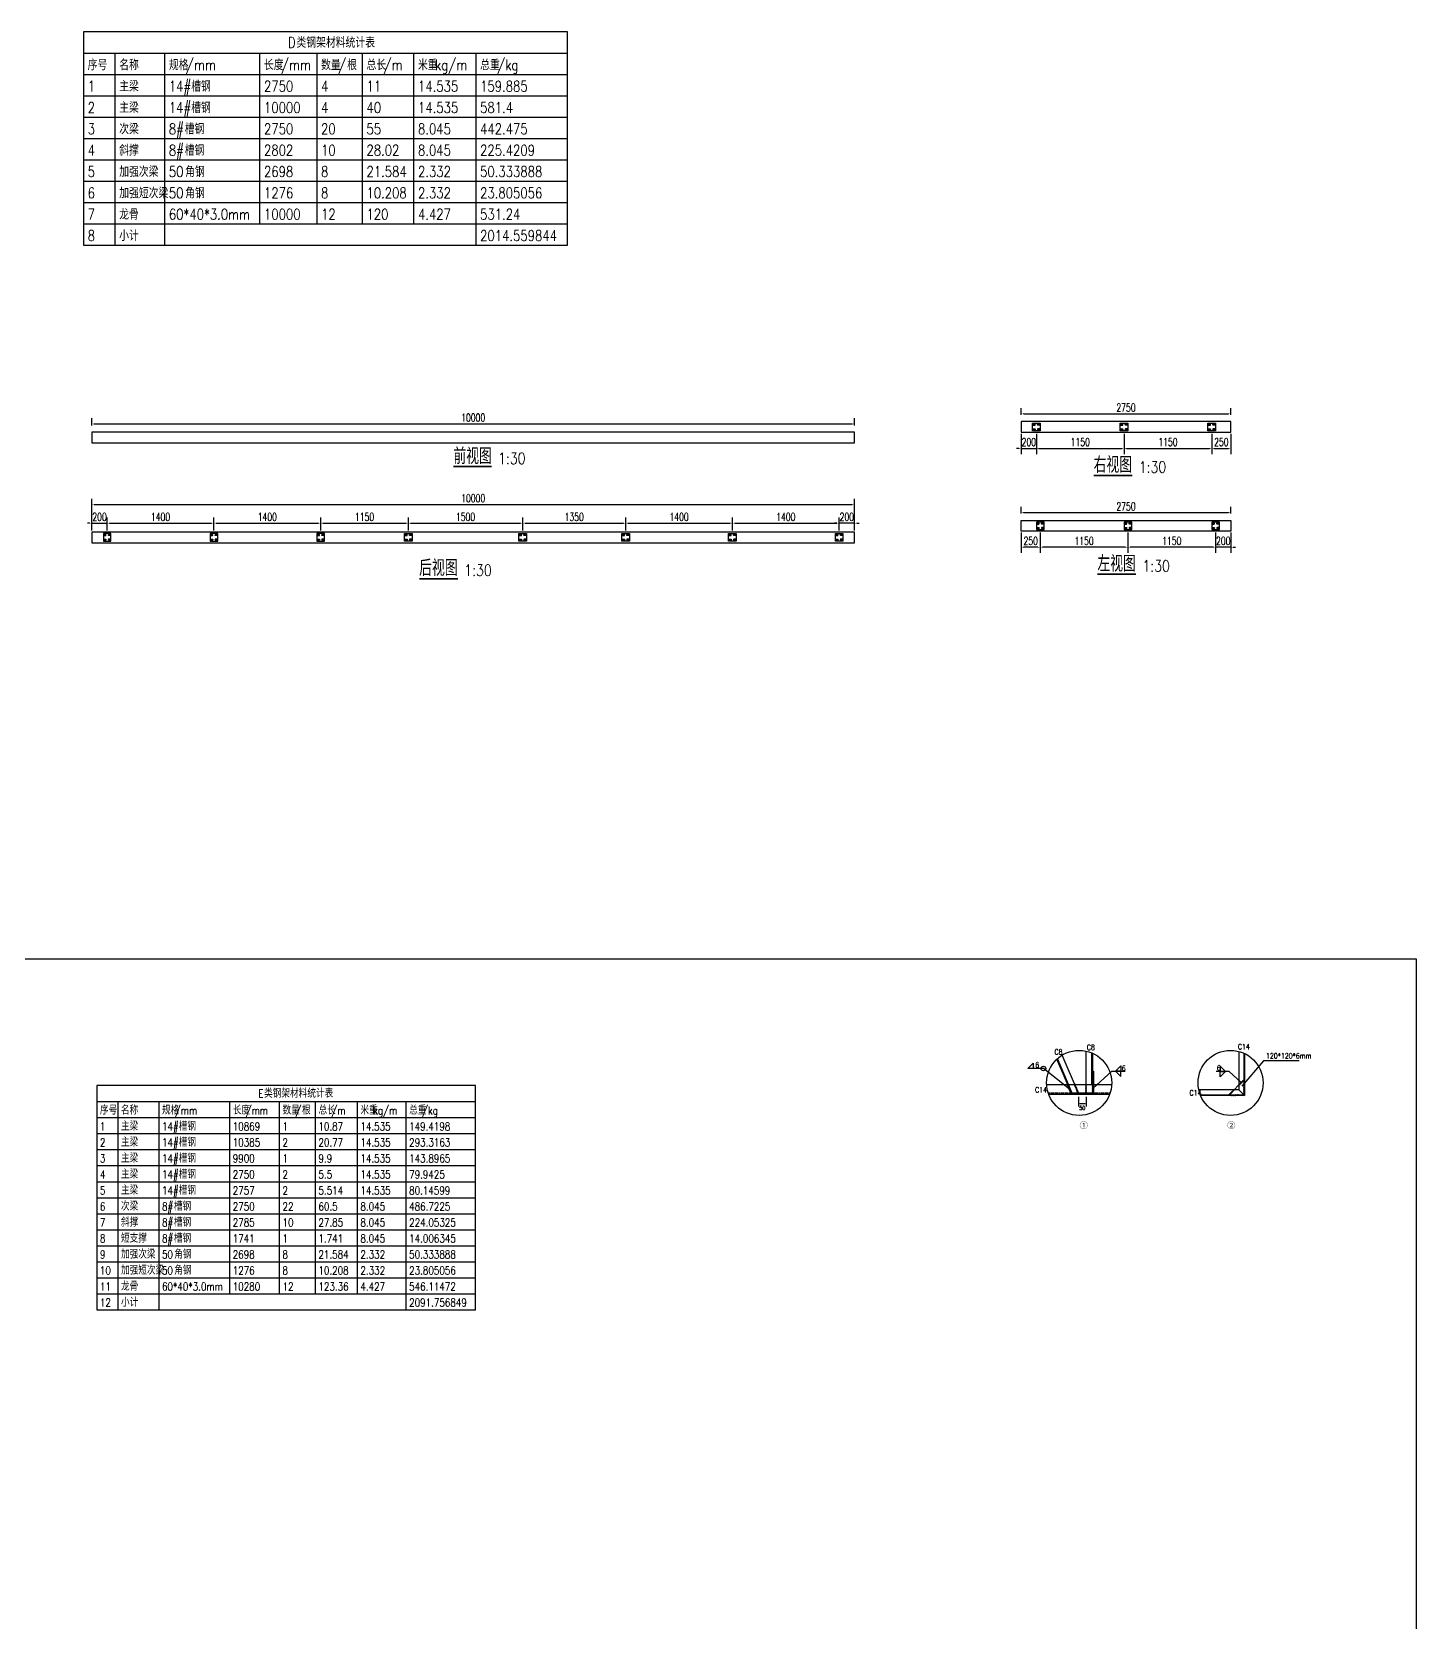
# Model space of a CAD drawing. Header units: millimetres. Extents: x -1471591 to 944464, y -468930 to 547002.
# Drawn here: x -966591 to -948436, y -20264 to 599 of the extents above; entities that cross this region are included whole.
import ezdxf

# ---------------------------------------------------------------- set-up
doc = ezdxf.new("R2010")
doc.units = ezdxf.units.MM
doc.header["$LTSCALE"] = 10
doc.header["$PDMODE"] = 35
doc.linetypes.add('HIDDEN', pattern=[0.375, 0.25, -0.125])
for name, color, linetype in [('DIM_SYMB', 3, 'Continuous'), ('PUB_TAB', 7, 'Continuous'), ('PUB_TEXT', 7, 'Continuous'), ('W-STEEL_FRAME钢架', 3, 'Continuous')]:
    doc.layers.add(name, color=color, linetype=linetype)
doc.styles.get("Standard").update_dxf_attribs({"font": 'simplex.shx', "width": 0.8, "bigfont": 'hztxt.shx'})
doc.styles.add('STANDARD_T3', font='simplex.shx', dxfattribs={"width": 0.7, "bigfont": 'hztxt.shx'})
doc.styles.add('图框', font='')
doc.styles.add('标注', font='txt2.shx', dxfattribs={"width": 0.75, "bigfont": 'hhztxt.shx'})
doc.styles.get('图框').set_extended_font_data('SimSun')
doc.dimstyles.new('0.5-40', dxfattribs={"dimscale": 40, "dimtxt": 2.5, "dimasz": 1.5, "dimexe": 2, "dimexo": 1, "dimgap": 0.2, "dimtad": 1, "dimdec": 1, "dimlfac": 0.5, "dimdsep": 46, "dimtxsty": '标注', "dimcen": 1, "dimclrd": 256, "dimclre": 256, "dimclrt": 256, "dimadec": 0, "dimazin": 2, "dimtfac": 1, "dimtdec": 1, "dimtofl": 0, "dimtmove": 2, "dimatfit": 3, "dimfxl": 0, "dimtolj": 1, "dimtzin": 0, "dimarcsym": 0})
doc.dimstyles.new('W&&15', dxfattribs={"dimtxt": 52.5, "dimasz": 15, "dimexe": 37.5, "dimexo": 45, "dimgap": 15, "dimtad": 1, "dimdec": 0, "dimzin": 0, "dimdsep": 46, "dimtxsty": 'STANDARD_T3', "dimcen": 0.09, "dimclrd": 1, "dimclre": 1, "dimclrt": 7, "dimazin": 2, "dimtfac": 1, "dimtdec": 0, "dimtix": 1, "dimtmove": 2, "dimatfit": 3, "dimfxl": 0, "dimtolj": 1, "dimtzin": 0, "dimarcsym": 0})
doc.dimstyles.new('W&&30', dxfattribs={"dimtxt": 105, "dimasz": 30, "dimexe": 75, "dimexo": 90, "dimgap": 30, "dimtad": 1, "dimdec": 0, "dimzin": 0, "dimdsep": 46, "dimtxsty": 'STANDARD_T3', "dimcen": 0.09, "dimclrd": 1, "dimclre": 1, "dimclrt": 7, "dimazin": 2, "dimtfac": 1, "dimtdec": 0, "dimtix": 1, "dimtmove": 2, "dimatfit": 3, "dimfxl": 0, "dimtolj": 1, "dimtzin": 0, "dimarcsym": 0})
pattern_1 = [(360, (-963241.1123, -10414.571), (2e-08, 6.35), [])]

# ---------------------------------------------------------------- blocks, each defined once
blk = doc.blocks.new('*D373')
at = {"color": 1, "lineweight": -2, "transparency": 16777216}
for p, q in [((-965803, -4563), (-965803, -4470)), ((-965773, -4545), (-955833, -4545)), ((-955803, -4563), (-955803, -4470))]:
    blk.add_line(p, q, dxfattribs=at)
at = {"color": 1, "transparency": 16777216}
for points in [[(-965773, -4540), (-965773, -4550), (-965803, -4545)], [(-955833, -4540), (-955833, -4550), (-955803, -4545)]]:
    blk.add_solid(points, dxfattribs=at)
at = {"layer": 'Defpoints', "color": 0, "transparency": 16777216}
for p in [(-955803, -4545), (-965803, -4653), (-955803, -4653)]:
    blk.add_point(p, dxfattribs=at)
at = {"color": 7, "transparency": 16777216, "insert": (-960803, -4462), "char_height": 105, "attachment_point": 5, "style": 'STANDARD_T3'}
blk.add_mtext('\\A1;10000', dxfattribs=at)
blk = doc.blocks.new('*D374')
at = {"color": 1, "lineweight": -2, "transparency": 16777216}
for p, q in [((-965803, -5873), (-965803, -5527)), ((-965773, -5602), (-955833, -5602)), ((-955803, -5873), (-955803, -5527))]:
    blk.add_line(p, q, dxfattribs=at)
at = {"color": 1, "transparency": 16777216}
for points in [[(-965773, -5597), (-965773, -5607), (-965803, -5602)], [(-955833, -5597), (-955833, -5607), (-955803, -5602)]]:
    blk.add_solid(points, dxfattribs=at)
at = {"layer": 'Defpoints', "color": 0, "transparency": 16777216}
for p in [(-955803, -5602), (-965803, -5963), (-955803, -5963)]:
    blk.add_point(p, dxfattribs=at)
at = {"color": 7, "transparency": 16777216, "insert": (-960803, -5520), "char_height": 105, "attachment_point": 5, "style": 'STANDARD_T3'}
blk.add_mtext('\\A1;10000', dxfattribs=at)
blk = doc.blocks.new('$matou$00000140')
blk.add_lwpolyline([(-50, 50), (50, 50), (50, -50), (-50, -50)], close=True)
for points in [[(-22.5, 37.5), (-37.5, 37.5, 0.4142136), (-45, 30), (-45, 30, 0.4142136), (-37.5, 22.5), (-22.5, 22.5, 0.4142136), (-15, 30), (-15, 30, 0.4142136)], [(22.5, 37.5), (37.5, 37.5, -0.4142136), (45, 30), (45, 30, -0.4142136), (37.5, 22.5), (22.5, 22.5, -0.4142136), (15, 30), (15, 30, -0.4142136)], [(-22.5, -37.5), (-37.5, -37.5, -0.4142136), (-45, -30), (-45, -30, -0.4142136), (-37.5, -22.5), (-22.5, -22.5, -0.4142136), (-15, -30), (-15, -30, -0.4142136)], [(22.5, -37.5), (37.5, -37.5, 0.4142136), (45, -30), (45, -30, 0.4142136), (37.5, -22.5), (22.5, -22.5, 0.4142136), (15, -30), (15, -30, 0.4142136)]]:
    blk.add_lwpolyline(points, format="xyb", close=True)
blk = doc.blocks.new('*U375')
at = {"layer": 'W-STEEL_FRAME钢架', "color": 2}
for centre in [(-25, 33), (25, 33), (-25, -33), (25, -33)]:
    blk.add_circle(centre, 7, dxfattribs=at)
blk.add_blockref('$matou$00000140', (0, 0))
blk = doc.blocks.new('*U376')
at = {"color": 0, "linetype": 'ByBlock', "lineweight": -2}
for p in [(-2800, 0), (-1400, 0), (0, 0)]:
    blk.add_blockref('*U375', p, dxfattribs=at)
blk = doc.blocks.new('*D377')
at = {"color": 1, "lineweight": -2, "transparency": 16777216}
for p, q in [((-956003, -5943), (-956003, -5771)), ((-955803, -5943), (-955803, -5771)), ((-956033, -5846), (-956063, -5846)), ((-955803, -5846), (-956003, -5846)), ((-955773, -5846), (-955743, -5846))]:
    blk.add_line(p, q, dxfattribs=at)
at = {"color": 1, "transparency": 16777216}
for points in [[(-956033, -5841), (-956033, -5851), (-956003, -5846)], [(-955773, -5841), (-955773, -5851), (-955803, -5846)]]:
    blk.add_solid(points, dxfattribs=at)
at = {"layer": 'Defpoints', "color": 0, "transparency": 16777216}
for p in [(-956003, -5846), (-956003, -6033), (-955803, -6033)]:
    blk.add_point(p, dxfattribs=at)
at = {"color": 7, "transparency": 16777216, "insert": (-955903, -5764), "char_height": 105, "attachment_point": 5, "style": 'STANDARD_T3'}
blk.add_mtext('\\A1;200', dxfattribs=at)
blk = doc.blocks.new('*U378')
at = {"layer": 'W-STEEL_FRAME钢架', "color": 2}
for centre in [(-25, 33), (25, 33), (-25, -33), (25, -33)]:
    blk.add_circle(centre, 7, dxfattribs=at)
blk.add_blockref('$matou$00000140', (0, 0))
blk = doc.blocks.new('*U379')
at = {"color": 0, "linetype": 'ByBlock', "lineweight": -2}
for p in [(-2800, 0), (-1400, 0), (0, 0)]:
    blk.add_blockref('*U378', p, dxfattribs=at)
blk = doc.blocks.new('*U382')
at = {"layer": 'W-STEEL_FRAME钢架', "color": 2}
for centre in [(-25, 33), (25, 33), (-25, -33), (25, -33)]:
    blk.add_circle(centre, 7, dxfattribs=at)
blk.add_blockref('$matou$00000140', (0, 0))
blk = doc.blocks.new('*U383')
at = {"color": 0, "linetype": 'ByBlock', "lineweight": -2}
blk.add_blockref('*U382', (0, 0), dxfattribs=at)
blk = doc.blocks.new('*U380')
blk.add_blockref('*U383', (0, 0))
blk = doc.blocks.new('*U381')
at = {"color": 0, "linetype": 'ByBlock', "lineweight": -2}
for p in [(0, 0), (1500, 0)]:
    blk.add_blockref('*U380', p, dxfattribs=at)
blk = doc.blocks.new('*D384')
at = {"color": 1, "lineweight": -2, "transparency": 16777216}
for p, q in [((-965803, -5943), (-965803, -5771)), ((-965603, -5943), (-965603, -5771)), ((-965833, -5846), (-965863, -5846)), ((-965803, -5846), (-965603, -5846)), ((-965573, -5846), (-965543, -5846))]:
    blk.add_line(p, q, dxfattribs=at)
at = {"color": 1, "transparency": 16777216}
for points in [[(-965833, -5841), (-965833, -5851), (-965803, -5846)], [(-965573, -5841), (-965573, -5851), (-965603, -5846)]]:
    blk.add_solid(points, dxfattribs=at)
at = {"layer": 'Defpoints', "color": 0, "transparency": 16777216}
for p in [(-965803, -6033), (-965603, -5846), (-965603, -6033)]:
    blk.add_point(p, dxfattribs=at)
at = {"color": 7, "transparency": 16777216, "insert": (-965703, -5764), "char_height": 105, "attachment_point": 5, "style": 'STANDARD_T3'}
blk.add_mtext('\\A1;200', dxfattribs=at)
blk = doc.blocks.new('*D385')
at = {"color": 1, "lineweight": -2, "transparency": 16777216}
for p, q in [((-965603, -5943), (-965603, -5771)), ((-964203, -5943), (-964203, -5771)), ((-965573, -5846), (-964233, -5846))]:
    blk.add_line(p, q, dxfattribs=at)
at = {"color": 1, "transparency": 16777216}
for points in [[(-965573, -5841), (-965573, -5851), (-965603, -5846)], [(-964233, -5841), (-964233, -5851), (-964203, -5846)]]:
    blk.add_solid(points, dxfattribs=at)
at = {"layer": 'Defpoints', "color": 0, "transparency": 16777216}
for p in [(-965603, -6033), (-964203, -5846), (-964203, -6033)]:
    blk.add_point(p, dxfattribs=at)
at = {"color": 7, "transparency": 16777216, "insert": (-964903, -5764), "char_height": 105, "attachment_point": 5, "style": 'STANDARD_T3'}
blk.add_mtext('\\A1;1400', dxfattribs=at)
blk = doc.blocks.new('*D386')
at = {"color": 1, "lineweight": -2, "transparency": 16777216}
for p, q in [((-964203, -5943), (-964203, -5771)), ((-962803, -5943), (-962803, -5771)), ((-964173, -5846), (-962833, -5846))]:
    blk.add_line(p, q, dxfattribs=at)
at = {"color": 1, "transparency": 16777216}
for points in [[(-964173, -5841), (-964173, -5851), (-964203, -5846)], [(-962833, -5841), (-962833, -5851), (-962803, -5846)]]:
    blk.add_solid(points, dxfattribs=at)
at = {"layer": 'Defpoints', "color": 0, "transparency": 16777216}
for p in [(-964203, -6033), (-962803, -5846), (-962803, -6033)]:
    blk.add_point(p, dxfattribs=at)
at = {"color": 7, "transparency": 16777216, "insert": (-963503, -5764), "char_height": 105, "attachment_point": 5, "style": 'STANDARD_T3'}
blk.add_mtext('\\A1;1400', dxfattribs=at)
blk = doc.blocks.new('*D387')
at = {"color": 1, "lineweight": -2, "transparency": 16777216}
for p, q in [((-962803, -5943), (-962803, -5771)), ((-961653, -5943), (-961653, -5771)), ((-962773, -5846), (-961683, -5846))]:
    blk.add_line(p, q, dxfattribs=at)
at = {"color": 1, "transparency": 16777216}
for points in [[(-962773, -5841), (-962773, -5851), (-962803, -5846)], [(-961683, -5841), (-961683, -5851), (-961653, -5846)]]:
    blk.add_solid(points, dxfattribs=at)
at = {"layer": 'Defpoints', "color": 0, "transparency": 16777216}
for p in [(-962803, -6033), (-961653, -5846), (-961653, -6033)]:
    blk.add_point(p, dxfattribs=at)
at = {"color": 7, "transparency": 16777216, "insert": (-962228, -5764), "char_height": 105, "attachment_point": 5, "style": 'STANDARD_T3'}
blk.add_mtext('\\A1;1150', dxfattribs=at)
blk = doc.blocks.new('*D388')
at = {"color": 1, "lineweight": -2, "transparency": 16777216}
for p, q in [((-961653, -5943), (-961653, -5771)), ((-960153, -5943), (-960153, -5771)), ((-961623, -5846), (-960183, -5846))]:
    blk.add_line(p, q, dxfattribs=at)
at = {"color": 1, "transparency": 16777216}
for points in [[(-961623, -5841), (-961623, -5851), (-961653, -5846)], [(-960183, -5841), (-960183, -5851), (-960153, -5846)]]:
    blk.add_solid(points, dxfattribs=at)
at = {"layer": 'Defpoints', "color": 0, "transparency": 16777216}
for p in [(-961653, -6033), (-960153, -5846), (-960153, -6033)]:
    blk.add_point(p, dxfattribs=at)
at = {"color": 7, "transparency": 16777216, "insert": (-960903, -5764), "char_height": 105, "attachment_point": 5, "style": 'STANDARD_T3'}
blk.add_mtext('\\A1;1500', dxfattribs=at)
blk = doc.blocks.new('*D389')
at = {"color": 1, "lineweight": -2, "transparency": 16777216}
for p, q in [((-960153, -5943), (-960153, -5771)), ((-958803, -5943), (-958803, -5771)), ((-960123, -5846), (-958833, -5846))]:
    blk.add_line(p, q, dxfattribs=at)
at = {"color": 1, "transparency": 16777216}
for points in [[(-960123, -5841), (-960123, -5851), (-960153, -5846)], [(-958833, -5841), (-958833, -5851), (-958803, -5846)]]:
    blk.add_solid(points, dxfattribs=at)
at = {"layer": 'Defpoints', "color": 0, "transparency": 16777216}
for p in [(-960153, -6033), (-958803, -5846), (-958803, -6033)]:
    blk.add_point(p, dxfattribs=at)
at = {"color": 7, "transparency": 16777216, "insert": (-959478, -5764), "char_height": 105, "attachment_point": 5, "style": 'STANDARD_T3'}
blk.add_mtext('\\A1;1350', dxfattribs=at)
blk = doc.blocks.new('*D390')
at = {"color": 1, "lineweight": -2, "transparency": 16777216}
for p, q in [((-958803, -5943), (-958803, -5771)), ((-957403, -5943), (-957403, -5771)), ((-958773, -5846), (-957433, -5846))]:
    blk.add_line(p, q, dxfattribs=at)
at = {"color": 1, "transparency": 16777216}
for points in [[(-958773, -5841), (-958773, -5851), (-958803, -5846)], [(-957433, -5841), (-957433, -5851), (-957403, -5846)]]:
    blk.add_solid(points, dxfattribs=at)
at = {"layer": 'Defpoints', "color": 0, "transparency": 16777216}
for p in [(-958803, -6033), (-957403, -5846), (-957403, -6033)]:
    blk.add_point(p, dxfattribs=at)
at = {"color": 7, "transparency": 16777216, "insert": (-958103, -5764), "char_height": 105, "attachment_point": 5, "style": 'STANDARD_T3'}
blk.add_mtext('\\A1;1400', dxfattribs=at)
blk = doc.blocks.new('*D391')
at = {"color": 1, "lineweight": -2, "transparency": 16777216}
for p, q in [((-957403, -5943), (-957403, -5771)), ((-956003, -5943), (-956003, -5771)), ((-957373, -5846), (-956033, -5846))]:
    blk.add_line(p, q, dxfattribs=at)
at = {"color": 1, "transparency": 16777216}
for points in [[(-957373, -5841), (-957373, -5851), (-957403, -5846)], [(-956033, -5841), (-956033, -5851), (-956003, -5846)]]:
    blk.add_solid(points, dxfattribs=at)
at = {"layer": 'Defpoints', "color": 0, "transparency": 16777216}
for p in [(-957403, -6033), (-956003, -5846), (-956003, -6033)]:
    blk.add_point(p, dxfattribs=at)
at = {"color": 7, "transparency": 16777216, "insert": (-956703, -5764), "char_height": 105, "attachment_point": 5, "style": 'STANDARD_T3'}
blk.add_mtext('\\A1;1400', dxfattribs=at)
blk = doc.blocks.new('*U406')
at = {"layer": 'W-STEEL_FRAME钢架', "color": 2}
for centre in [(-25, 33), (25, 33), (-25, -33), (25, -33)]:
    blk.add_circle(centre, 7, dxfattribs=at)
blk.add_blockref('$matou$00000140', (0, 0))
blk = doc.blocks.new('*U407')
at = {"color": 0, "linetype": 'ByBlock', "lineweight": -2}
for p in [(-2300, 0), (-1150, 0), (0, 0)]:
    blk.add_blockref('*U406', p, dxfattribs=at)
blk = doc.blocks.new('*D410')
at = {"color": 1, "lineweight": -2, "transparency": 16777216}
for p, q in [((-953616, -4674), (-953616, -4940)), ((-953416, -4674), (-953416, -4940)), ((-953646, -4865), (-953676, -4865)), ((-953616, -4865), (-953416, -4865)), ((-953386, -4865), (-953356, -4865))]:
    blk.add_line(p, q, dxfattribs=at)
at = {"color": 1, "transparency": 16777216}
for points in [[(-953646, -4860), (-953646, -4870), (-953616, -4865)], [(-953386, -4860), (-953386, -4870), (-953416, -4865)]]:
    blk.add_solid(points, dxfattribs=at)
at = {"layer": 'Defpoints', "color": 0, "transparency": 16777216}
for p in [(-953616, -4584), (-953416, -4584), (-953416, -4865)]:
    blk.add_point(p, dxfattribs=at)
at = {"color": 7, "transparency": 16777216, "insert": (-953516, -4782), "char_height": 105, "attachment_point": 5, "style": 'STANDARD_T3'}
blk.add_mtext('\\A1;200', dxfattribs=at)
blk = doc.blocks.new('*D411')
at = {"color": 1, "lineweight": -2, "transparency": 16777216}
for p, q in [((-953416, -4674), (-953416, -4940)), ((-952266, -4674), (-952266, -4940)), ((-953386, -4865), (-952296, -4865))]:
    blk.add_line(p, q, dxfattribs=at)
at = {"color": 1, "transparency": 16777216}
for points in [[(-953386, -4860), (-953386, -4870), (-953416, -4865)], [(-952296, -4860), (-952296, -4870), (-952266, -4865)]]:
    blk.add_solid(points, dxfattribs=at)
at = {"layer": 'Defpoints', "color": 0, "transparency": 16777216}
for p in [(-953416, -4584), (-952266, -4584), (-952266, -4865)]:
    blk.add_point(p, dxfattribs=at)
at = {"color": 7, "transparency": 16777216, "insert": (-952841, -4782), "char_height": 105, "attachment_point": 5, "style": 'STANDARD_T3'}
blk.add_mtext('\\A1;1150', dxfattribs=at)
blk = doc.blocks.new('*D412')
at = {"color": 1, "lineweight": -2, "transparency": 16777216}
for p, q in [((-952266, -4674), (-952266, -4940)), ((-951116, -4674), (-951116, -4940)), ((-952236, -4865), (-951146, -4865))]:
    blk.add_line(p, q, dxfattribs=at)
at = {"color": 1, "transparency": 16777216}
for points in [[(-952236, -4860), (-952236, -4870), (-952266, -4865)], [(-951146, -4860), (-951146, -4870), (-951116, -4865)]]:
    blk.add_solid(points, dxfattribs=at)
at = {"layer": 'Defpoints', "color": 0, "transparency": 16777216}
for p in [(-952266, -4584), (-951116, -4584), (-951116, -4865)]:
    blk.add_point(p, dxfattribs=at)
at = {"color": 7, "transparency": 16777216, "insert": (-951691, -4782), "char_height": 105, "attachment_point": 5, "style": 'STANDARD_T3'}
blk.add_mtext('\\A1;1150', dxfattribs=at)
blk = doc.blocks.new('*D413')
at = {"color": 1, "lineweight": -2, "transparency": 16777216}
for p, q in [((-951116, -4674), (-951116, -4940)), ((-950866, -4674), (-950866, -4940)), ((-951086, -4865), (-950896, -4865))]:
    blk.add_line(p, q, dxfattribs=at)
at = {"color": 1, "transparency": 16777216}
for points in [[(-951086, -4860), (-951086, -4870), (-951116, -4865)], [(-950896, -4860), (-950896, -4870), (-950866, -4865)]]:
    blk.add_solid(points, dxfattribs=at)
at = {"layer": 'Defpoints', "color": 0, "transparency": 16777216}
for p in [(-951116, -4584), (-950866, -4584), (-950866, -4865)]:
    blk.add_point(p, dxfattribs=at)
at = {"color": 7, "transparency": 16777216, "insert": (-950991, -4782), "char_height": 105, "attachment_point": 5, "style": 'STANDARD_T3'}
blk.add_mtext('\\A1;250', dxfattribs=at)
blk = doc.blocks.new('*D419')
at = {"color": 1, "lineweight": -2, "transparency": 16777216}
for p, q in [((-953616, -4424), (-953616, -4337)), ((-950866, -4424), (-950866, -4337)), ((-953586, -4412), (-950896, -4412))]:
    blk.add_line(p, q, dxfattribs=at)
at = {"color": 1, "transparency": 16777216}
for points in [[(-953586, -4407), (-953586, -4417), (-953616, -4412)], [(-950896, -4407), (-950896, -4417), (-950866, -4412)]]:
    blk.add_solid(points, dxfattribs=at)
at = {"layer": 'Defpoints', "color": 0, "transparency": 16777216}
for p in [(-953616, -4514), (-950866, -4412), (-950866, -4514)]:
    blk.add_point(p, dxfattribs=at)
at = {"color": 7, "transparency": 16777216, "insert": (-952241, -4330), "char_height": 105, "attachment_point": 5, "style": 'STANDARD_T3'}
blk.add_mtext('\\A1;2750', dxfattribs=at)
blk = doc.blocks.new('*U408')
at = {"layer": 'W-STEEL_FRAME钢架', "color": 2}
for centre in [(-25, 33), (25, 33), (-25, -33), (25, -33)]:
    blk.add_circle(centre, 7, dxfattribs=at)
blk.add_blockref('$matou$00000140', (0, 0))
blk = doc.blocks.new('*U409')
at = {"color": 0, "linetype": 'ByBlock', "lineweight": -2}
for p in [(-2300, 0), (-1150, 0), (0, 0)]:
    blk.add_blockref('*U408', p, dxfattribs=at)
blk = doc.blocks.new('*D414')
at = {"color": 1, "lineweight": -2, "transparency": 16777216}
for p, q in [((-951066, -5971), (-951066, -6237)), ((-950866, -5971), (-950866, -6237)), ((-951096, -6162), (-951126, -6162)), ((-950866, -6162), (-951066, -6162)), ((-950836, -6162), (-950806, -6162))]:
    blk.add_line(p, q, dxfattribs=at)
at = {"color": 1, "transparency": 16777216}
for points in [[(-951096, -6157), (-951096, -6167), (-951066, -6162)], [(-950836, -6157), (-950836, -6167), (-950866, -6162)]]:
    blk.add_solid(points, dxfattribs=at)
at = {"layer": 'Defpoints', "color": 0, "transparency": 16777216}
for p in [(-951066, -5881), (-950866, -5881), (-951066, -6162)]:
    blk.add_point(p, dxfattribs=at)
at = {"color": 7, "transparency": 16777216, "insert": (-950966, -6079), "char_height": 105, "attachment_point": 5, "style": 'STANDARD_T3'}
blk.add_mtext('\\A1;200', dxfattribs=at)
blk = doc.blocks.new('*D415')
at = {"color": 1, "lineweight": -2, "transparency": 16777216}
for p, q in [((-952216, -5971), (-952216, -6237)), ((-951066, -5971), (-951066, -6237)), ((-951096, -6162), (-952186, -6162))]:
    blk.add_line(p, q, dxfattribs=at)
at = {"color": 1, "transparency": 16777216}
for points in [[(-952186, -6157), (-952186, -6167), (-952216, -6162)], [(-951096, -6157), (-951096, -6167), (-951066, -6162)]]:
    blk.add_solid(points, dxfattribs=at)
at = {"layer": 'Defpoints', "color": 0, "transparency": 16777216}
for p in [(-952216, -5881), (-951066, -5881), (-952216, -6162)]:
    blk.add_point(p, dxfattribs=at)
at = {"color": 7, "transparency": 16777216, "insert": (-951641, -6079), "char_height": 105, "attachment_point": 5, "style": 'STANDARD_T3'}
blk.add_mtext('\\A1;1150', dxfattribs=at)
blk = doc.blocks.new('*D416')
at = {"color": 1, "lineweight": -2, "transparency": 16777216}
for p, q in [((-953366, -5971), (-953366, -6237)), ((-952216, -5971), (-952216, -6237)), ((-952246, -6162), (-953336, -6162))]:
    blk.add_line(p, q, dxfattribs=at)
at = {"color": 1, "transparency": 16777216}
for points in [[(-953336, -6157), (-953336, -6167), (-953366, -6162)], [(-952246, -6157), (-952246, -6167), (-952216, -6162)]]:
    blk.add_solid(points, dxfattribs=at)
at = {"layer": 'Defpoints', "color": 0, "transparency": 16777216}
for p in [(-953366, -5881), (-952216, -5881), (-953366, -6162)]:
    blk.add_point(p, dxfattribs=at)
at = {"color": 7, "transparency": 16777216, "insert": (-952791, -6079), "char_height": 105, "attachment_point": 5, "style": 'STANDARD_T3'}
blk.add_mtext('\\A1;1150', dxfattribs=at)
blk = doc.blocks.new('*D417')
at = {"color": 1, "lineweight": -2, "transparency": 16777216}
for p, q in [((-953616, -5971), (-953616, -6237)), ((-953366, -5971), (-953366, -6237)), ((-953396, -6162), (-953586, -6162))]:
    blk.add_line(p, q, dxfattribs=at)
at = {"color": 1, "transparency": 16777216}
for points in [[(-953586, -6157), (-953586, -6167), (-953616, -6162)], [(-953396, -6157), (-953396, -6167), (-953366, -6162)]]:
    blk.add_solid(points, dxfattribs=at)
at = {"layer": 'Defpoints', "color": 0, "transparency": 16777216}
for p in [(-953616, -5881), (-953366, -5881), (-953616, -6162)]:
    blk.add_point(p, dxfattribs=at)
at = {"color": 7, "transparency": 16777216, "insert": (-953491, -6079), "char_height": 105, "attachment_point": 5, "style": 'STANDARD_T3'}
blk.add_mtext('\\A1;250', dxfattribs=at)
blk = doc.blocks.new('*D418')
at = {"color": 1, "lineweight": -2, "transparency": 16777216}
for p, q in [((-953616, -5721), (-953616, -5634)), ((-950896, -5709), (-953586, -5709)), ((-950866, -5721), (-950866, -5634))]:
    blk.add_line(p, q, dxfattribs=at)
at = {"color": 1, "transparency": 16777216}
for points in [[(-953586, -5704), (-953586, -5714), (-953616, -5709)], [(-950896, -5704), (-950896, -5714), (-950866, -5709)]]:
    blk.add_solid(points, dxfattribs=at)
at = {"layer": 'Defpoints', "color": 0, "transparency": 16777216}
for p in [(-953616, -5709), (-953616, -5811), (-950866, -5811)]:
    blk.add_point(p, dxfattribs=at)
at = {"color": 7, "transparency": 16777216, "insert": (-952241, -5627), "char_height": 105, "attachment_point": 5, "style": 'STANDARD_T3'}
blk.add_mtext('\\A1;2750', dxfattribs=at)
blk = doc.blocks.new('*D518')
at = {"color": 1, "lineweight": -2, "transparency": 16777216}
for p, q in [((-952864, -13370), (-952864, -13500)), ((-952779, -13463), (-952849, -13463)), ((-952764, -13370), (-952764, -13500))]:
    blk.add_line(p, q, dxfattribs=at)
at = {"color": 1, "transparency": 16777216}
for points in [[(-952849, -13460), (-952849, -13465), (-952864, -13463)], [(-952779, -13460), (-952779, -13465), (-952764, -13463)]]:
    blk.add_solid(points, dxfattribs=at)
at = {"layer": 'Defpoints', "color": 0, "transparency": 16777216}
for p in [(-952864, -13325), (-952764, -13325), (-952864, -13463)]:
    blk.add_point(p, dxfattribs=at)
at = {"color": 7, "transparency": 16777216, "insert": (-952814, -13518), "char_height": 52.5, "attachment_point": 5, "style": 'STANDARD_T3'}
blk.add_mtext('\\A1;50', dxfattribs=at)

msp = doc.modelspace()

# ---------------------------------------------------------------- hatches: boundary and pattern name
at = {"ltscale": 0.5}
h = msp.add_hatch(dxfattribs=at)
h.set_pattern_fill('LINE', color=256, scale=2, angle=45, style=0)
h.set_pattern_definition([(45, (-1356487.5697, -147855.111), (-4.49012806, 4.49012806), [])])
h.paths.add_polyline_path([(-952684.1, -13035.3), (-952677.8, -13035.3), (-952677.8, -13324.9), (-952684.3, -13324.8)])
h.paths.add_polyline_path([(-952677.8, -13035.3), (-952671.8, -13035.3), (-952671.8, -13325.3), (-952677.8, -13324.9)])
h = msp.add_hatch(dxfattribs=at)
h.set_pattern_fill('LINE', color=256, scale=2, angle=-45, style=0)
h.set_pattern_definition([(315, (-959399.925, -2520.106), (4.490128, 4.490128), [])])
h.paths.add_polyline_path([(-952659.8, -13325.7), (-952659.9, -13331.7), (-952979.4, -13331.7), (-952979.4, -13325.3)])
h.paths.add_polyline_path([(-952979.4, -13325.3), (-952979.6, -13319.8), (-952659.8, -13319.7), (-952659.8, -13325.7)])
h = msp.add_hatch(dxfattribs=at)
h.set_pattern_fill('LINE', color=256, scale=2, angle=45, style=0)
h.set_pattern_definition([(45, (-963669.445, -19850.313), (-4.490128, 4.490128), [])])
h.paths.add_polyline_path([(-952763.8, -13325.3), (-952769.8, -13325.3), (-952769.8, -13213.3), (-952763.8, -13213.3)])
h.paths.add_polyline_path([(-952763.8, -13213.3), (-952757.8, -13213.3), (-952757.8, -13325.3), (-952763.8, -13325.3)])
h = msp.add_hatch(dxfattribs=at)
h.set_pattern_fill('LINE', color=256, scale=2, style=0)
h.set_pattern_definition(pattern_1)
h.paths.add_polyline_path([(-950894.3, -13349), (-950889.9, -13353.3), (-950821.9, -13285.3), (-950826.4, -13280.8)])
h.paths.add_polyline_path([(-950898.4, -13344.9), (-950894.3, -13349), (-950826.4, -13280.8), (-950830.3, -13276.8)])
h = msp.add_hatch(dxfattribs=at)
h.set_pattern_fill('LINE', color=256, scale=2, angle=-45, style=0)
h.set_pattern_definition([(315, (-957446.198, -2543.578), (4.490128, 4.490128), [])])
h.paths.add_polyline_path([(-950894.5, -13349.2), (-950894.4, -13355.2), (-950694.4, -13355.2), (-950694.4, -13348.8)])
h.paths.add_polyline_path([(-950694.4, -13348.8), (-950694.3, -13343.3), (-950894.4, -13343.2), (-950894.4, -13349.2)])
h = msp.add_hatch(dxfattribs=at)
h.set_pattern_fill('LINE', color=256, scale=2, style=0)
h.set_pattern_definition(pattern_1)
h.paths.add_polyline_path([(-950694.3, -13149), (-950689.9, -13153.3), (-950757.9, -13221.3), (-950762.4, -13216.8)])
h.paths.add_polyline_path([(-950698.4, -13144.9), (-950694.3, -13149), (-950762.4, -13216.8), (-950766.5, -13213)])
h = msp.add_hatch(dxfattribs=at)
h.set_pattern_fill('LINE', color=256, scale=2, angle=45, style=0)
h.set_pattern_definition([(45, (-961499.682, -19900.571), (-4.490128, 4.4901282), [])])
h.paths.add_polyline_path([(-950694, -13348.8), (-950688, -13348.8), (-950688, -13148.8), (-950694.4, -13148.8)])
h.paths.add_polyline_path([(-950694.4, -13148.8), (-950700, -13148.7), (-950700, -13348.8), (-950694, -13348.8)])

# ---------------------------------------------------------------- linework, layer by layer
at = {"color": 6}
for p, q in [((-952957.2, -13325.3), (-953147.1, -12877.7)), ((-952945.8, -13325.3), (-953138.8, -12870.2)), ((-952863.8, -13325.3), (-953076.4, -12824.2)), ((-952763.8, -13325.3), (-952763.8, -12772.8)), ((-952687.8, -13213.9), (-952687.8, -12797.2)), ((-952677.8, -13213.3), (-952677.8, -12801.6))]:
    msp.add_line(p, q, dxfattribs=at)
for p, q in [((-952677.8, -13325.3), (-952677.8, -13035.3)), ((-952677.8, -13035.3), (-952665.8, -13035.3)), ((-952665.8, -13035.3), (-952665.8, -13325.3)), ((-952665.8, -13325.3), (-952677.8, -13325.3))]:
    msp.add_line(p, q)
at = {"color": 1}
for p, q in [((-952429.8, -13213.3), (-953281.8, -13213.3)), ((-952456.3, -13339.3), (-953255.2, -13339.3)), ((-953017.2, -13209.6), (-952998.8, -13201.8)), ((-953013.3, -13218.8), (-952994.9, -13211)), ((-953009.4, -13228), (-952991, -13220.2)), ((-953005.5, -13237.2), (-952987.1, -13229.4)), ((-953001.6, -13246.4), (-952983.2, -13238.6)), ((-952997.7, -13255.6), (-952979.2, -13247.8)), ((-952993.8, -13264.8), (-952975.3, -13257)), ((-952989.8, -13274), (-952971.4, -13266.2)), ((-952985.9, -13283.2), (-952967.5, -13275.4)), ((-952982, -13292.4), (-952963.6, -13284.6)), ((-952978.1, -13301.6), (-952959.7, -13293.8)), ((-952974.2, -13310.8), (-952955.8, -13303)), ((-952970.3, -13320), (-952951.9, -13312.2)), ((-952966.4, -13329.2), (-952948, -13321.4)), ((-952923.8, -13209.6), (-952905.4, -13201.8)), ((-952919.9, -13218.8), (-952901.4, -13211)), ((-952916, -13228), (-952897.5, -13220.2)), ((-952912.1, -13237.2), (-952893.6, -13229.4)), ((-952908.1, -13246.4), (-952889.7, -13238.6)), ((-952904.2, -13255.6), (-952885.8, -13247.8)), ((-952900.3, -13264.8), (-952881.9, -13257)), ((-952896.4, -13274), (-952878, -13266.2)), ((-952892.5, -13283.2), (-952874.1, -13275.4)), ((-952888.6, -13292.4), (-952870.2, -13284.6)), ((-952884.7, -13301.6), (-952866.3, -13293.8)), ((-952880.8, -13310.8), (-952862.4, -13303)), ((-952876.9, -13320), (-952858.5, -13312.2)), ((-952873, -13329.2), (-952854.6, -13321.4))]:
    msp.add_line(p, q, dxfattribs=at)
at = {"color": 1, "linetype": 'HIDDEN', "ltscale": 5}
msp.add_line((-952451.3, -13325.3), (-953260.2, -13325.3), dxfattribs=at)
at = {"color": 1, "linetype": 'Continuous'}
msp.add_line((-950687.4, -13355.8), (-950762.4, -13280.8), dxfattribs=at)
for points in [[(-994043.5, -11562.1), (-948435.8, -11562.1), (-948435.8, -41127.3), (-994043.5, -41127.3)], [(-952979.4, -13325.3), (-952979.6, -13319.8), (-952659.8, -13319.7), (-952659.8, -13325.7)], [(-952659.8, -13325.7), (-952659.9, -13331.7), (-952979.4, -13331.7), (-952979.4, -13325.3)]]:
    msp.add_lwpolyline(points, close=True)
at = {"linetype": 'ByBlock'}
for points in [[(-953457.2, -12930.3), (-953457.2, -13000.3), (-953527.2, -13000.3), (-953457.2, -12930.3)], [(-952308.1, -12964.9), (-952308.1, -13034.9), (-952378.1, -13034.9), (-952308.1, -12964.9)], [(-952308.1, -13104.9), (-952308.1, -13034.9), (-952378.1, -13034.9), (-952308.1, -13104.9)], [(-951008, -12968.9), (-951008, -13038.9), (-950938, -13038.9), (-951008, -12968.9)], [(-951008, -13108.9), (-951008, -13038.9), (-950938, -13038.9), (-951008, -13108.9)]]:
    msp.add_lwpolyline(points, dxfattribs=at)
at = {"color": 1, "linetype": 'Continuous', "flags": 128}
for points in [[(-950762.4, -12776.6), (-950762.4, -13280.8), (-951286.9, -13280.8)], [(-950694.4, -12800.6), (-950694.4, -13348.8), (-951265.9, -13348.8)], [(-950687.4, -12803.9), (-950687.4, -13355.8), (-951263.1, -13355.8)]]:
    msp.add_lwpolyline(points, dxfattribs=at)
at = {"ltscale": 0.5}
msp.add_lwpolyline([(-949972.2, -12898.9), (-950438.1, -12898.9), (-950720.9, -13230.8)], dxfattribs=at)
at = {"color": 2, "linetype": 'Continuous', "flags": 128}
msp.add_lwpolyline([(-950694.4, -13348.8), (-950894.4, -13348.8), (-950694.4, -13148.8)], close=True, dxfattribs=at)
for centre in [(-952855.8, -13189.4), (-950870.2, -13189.4)]:
    msp.add_circle(centre, 426.7)
at = {"color": 0}
msp.add_circle((-953324.8, -13000.3), 30, dxfattribs=at)
at = {"layer": 'DIM_SYMB', "const_width": 21}
for points in [[(-961062.6, -5104), (-960560.3, -5104)], [(-952666.2, -5219.6), (-952158.5, -5219.6)], [(-961511.3, -6575.7), (-961003.7, -6575.7)], [(-952616.5, -6514.7), (-952110.2, -6514.7)]]:
    msp.add_lwpolyline(points, dxfattribs=at)
at = {"layer": 'PUB_TAB'}
for points in [[(-965914.7, -2200.5), (-959565.3, -2200.5), (-959565.3, 599.5), (-965914.7, 599.5)], [(-965740, -16165), (-960771.2, -16165), (-960771.2, -13225), (-965740, -13225)]]:
    msp.add_lwpolyline(points, close=True, dxfattribs=at)
for points in [[(-965914.7, 319.5), (-959565.3, 319.5)], [(-965501.1, 319.5), (-965501.1, -2200.5)], [(-964850.2, 319.5), (-964850.2, -2200.5)], [(-963603.2, 319.5), (-963603.2, -1920.5)], [(-962853.7, 319.5), (-962853.7, -1920.5)], [(-962258, 319.5), (-962258, -1920.5)], [(-961583.5, 319.5), (-961583.5, -1920.5)], [(-960767.7, 319.5), (-960767.7, -2200.5)], [(-965914.7, 39.5), (-959565.3, 39.5)], [(-965914.7, -240.5), (-959565.3, -240.5)], [(-965914.7, -520.5), (-959565.3, -520.5)], [(-965914.7, -800.5), (-959565.3, -800.5)], [(-965914.7, -1080.5), (-959565.3, -1080.5)], [(-965914.7, -1360.5), (-959565.3, -1360.5)], [(-965914.7, -1640.5), (-959565.3, -1640.5)], [(-965914.7, -1920.5), (-959565.3, -1920.5)], [(-965740, -13435), (-960771.2, -13435)], [(-965464, -13435), (-965464, -16165)], [(-964926, -13435), (-964926, -16165)], [(-963998.2, -13435), (-963998.2, -15955)], [(-963345.5, -13435), (-963345.5, -15955)], [(-962874.3, -13435), (-962874.3, -15955)], [(-962323.7, -13435), (-962323.7, -15955)], [(-961684.8, -13435), (-961684.8, -16165)], [(-965740, -13645), (-960771.2, -13645)], [(-965740, -13855), (-960771.2, -13855)], [(-965740, -14065), (-960771.2, -14065)], [(-965740, -14275), (-960771.2, -14275)], [(-965740, -14485), (-960771.2, -14485)], [(-965740, -14695), (-960771.2, -14695)], [(-965740, -14905), (-960771.2, -14905)], [(-965740, -15115), (-960771.2, -15115)], [(-965740, -15325), (-960771.2, -15325)], [(-965740, -15535), (-960771.2, -15535)], [(-965740, -15745), (-960771.2, -15745)], [(-965740, -15955), (-960771.2, -15955)]]:
    msp.add_lwpolyline(points, dxfattribs=at)
at = {"layer": 'W-STEEL_FRAME钢架'}
for points in [[(-953616.3, -4654.3), (-950866.3, -4654.3), (-950866.3, -4514.3), (-953616.3, -4514.3)], [(-965803.3, -4793.4), (-955803.3, -4793.4), (-955803.3, -4653.4), (-965803.3, -4653.4)], [(-950866.3, -5951.1), (-953616.3, -5951.1), (-953616.3, -5811.1), (-950866.3, -5811.1)], [(-965803.3, -6102.7), (-955803.3, -6102.7), (-955803.3, -5962.7), (-965803.3, -5962.7)]]:
    msp.add_lwpolyline(points, close=True, dxfattribs=at)

# ---------------------------------------------------------------- block references
for name, p in [('*U407', (-951116.3, -4584.3)), ('*U381', (-961653.3, -6032.7)), ('*U376', (-956003.3, -6032.7))]:
    msp.add_blockref(name, p)
at = {"xscale": -1}
for name, p in [('*U409', (-953366.3, -5881.1)), ('*U379', (-965603.3, -6032.7))]:
    msp.add_blockref(name, p, dxfattribs=at)

# ---------------------------------------------------------------- texts
at = {"layer": 'PUB_TAB', "width": 0.8}
for s, height, p in [('D', 140, (-963232.5, 389.5)), ('类钢架材料统计表', 140, (-963120.5, 389.5)), ('序号', 140, (-965858.7, 95.5)), ('名称', 140, (-965445.1, 95.5)), ('规格', 140, (-964794.2, 95.5)), ('/mm', 140, (-964570.2, 95.5)), ('长度', 140, (-963547.2, 95.5)), ('/mm', 140, (-963323.2, 95.5)), ('数量', 140, (-962797.7, 95.5)), ('/', 140, (-962573.7, 95.5)), ('根', 140, (-962456.4, 95.5)), ('总长', 140, (-962202, 95.5)), ('/m', 140, (-961978, 95.5)), ('米重', 140, (-961527.5, 95.5)), ('kg/m', 140, (-961303.5, 95.5)), ('总重', 140, (-960711.7, 95.5)), ('/kg', 140, (-960487.7, 95.5)), ('1', 140, (-965858.7, -184.5)), ('主梁', 140, (-965445.1, -184.5)), ('14#', 140, (-964794.2, -184.5)), ('槽钢', 140, (-964500.9, -184.5)), ('2750', 140, (-963547.2, -184.5)), ('4', 140, (-962797.7, -184.5)), ('11', 140, (-962202, -184.5)), ('14.535', 140, (-961527.5, -184.5)), ('159.885', 140, (-960711.7, -184.5)), ('2', 140, (-965858.7, -464.5)), ('主梁', 140, (-965445.1, -464.5)), ('14#', 140, (-964794.2, -464.5)), ('槽钢', 140, (-964500.9, -464.5)), ('10000', 140, (-963547.2, -464.5)), ('4', 140, (-962797.7, -464.5)), ('40', 140, (-962202, -464.5)), ('14.535', 140, (-961527.5, -464.5)), ('581.4', 140, (-960711.7, -464.5)), ('3', 140, (-965858.7, -744.5)), ('次梁', 140, (-965445.1, -744.5)), ('8#', 140, (-964794.2, -744.5)), ('槽钢', 140, (-964586.2, -744.5)), ('2750', 140, (-963547.2, -744.5)), ('20', 140, (-962797.7, -744.5)), ('55', 140, (-962202, -744.5)), ('8.045', 140, (-961527.5, -744.5)), ('442.475', 140, (-960711.7, -744.5)), ('4', 140, (-965858.7, -1024.5)), ('斜撑', 140, (-965445.1, -1024.5)), ('8#', 140, (-964794.2, -1024.5)), ('槽钢', 140, (-964586.2, -1024.5)), ('2802', 140, (-963547.2, -1024.5)), ('10', 140, (-962797.7, -1024.5)), ('28.02', 140, (-962202, -1024.5)), ('8.045', 140, (-961527.5, -1024.5)), ('225.4209', 140, (-960711.7, -1024.5)), ('5', 140, (-965858.7, -1304.5)), ('加强次梁', 140, (-965445.1, -1304.5)), ('50', 140, (-964794.2, -1304.5)), ('角钢', 140, (-964580.9, -1304.5)), ('2698', 140, (-963547.2, -1304.5)), ('8', 140, (-962797.7, -1304.5)), ('21.584', 140, (-962202, -1304.5)), ('2.332', 140, (-961527.5, -1304.5)), ('50.333888', 140, (-960711.7, -1304.5)), ('6', 140, (-965858.7, -1584.5)), ('加强短次梁', 140, (-965445.1, -1584.5)), ('50', 140, (-964794.2, -1584.5)), ('角钢', 140, (-964580.9, -1584.5)), ('1276', 140, (-963547.2, -1584.5)), ('8', 140, (-962797.7, -1584.5)), ('10.208', 140, (-962202, -1584.5)), ('2.332', 140, (-961527.5, -1584.5)), ('23.805056', 140, (-960711.7, -1584.5)), ('7', 140, (-965858.7, -1864.5)), ('龙骨', 140, (-965445.1, -1864.5)), ('60*40*3.0mm', 140, (-964794.2, -1864.5)), ('10000', 140, (-963547.2, -1864.5)), ('12', 140, (-962797.7, -1864.5)), ('120', 140, (-962202, -1864.5)), ('4.427', 140, (-961527.5, -1864.5)), ('531.24', 140, (-960711.7, -1864.5)), ('8', 140, (-965858.7, -2144.5)), ('小计', 140, (-965445.1, -2144.5)), ('2014.559844', 140, (-960711.7, -2144.5)), ('E', 105, (-963621, -13382.5)), ('类钢架材料统计表', 105, (-963545, -13382.5)), ('序号', 105, (-965698, -13603)), ('名称', 105, (-965422, -13603)), ('规格', 105, (-964884, -13603)), ('/mm', 105, (-964716, -13603)), ('长度', 105, (-963956.2, -13603)), ('/mm', 105, (-963788.2, -13603)), ('数量', 105, (-963303.5, -13603)), ('/', 105, (-963135.5, -13603)), ('根', 105, (-963047.5, -13603)), ('总长', 105, (-962832.3, -13603)), ('/m', 105, (-962664.3, -13603)), ('米重', 105, (-962281.7, -13603)), ('kg/m', 105, (-962113.7, -13603)), ('总重', 105, (-961642.8, -13603)), ('/kg', 105, (-961474.8, -13603)), ('1', 105, (-965698, -13813)), ('主梁', 105, (-965422, -13813)), ('14#', 105, (-964884, -13813)), ('槽钢', 105, (-964664, -13813)), ('10869', 105, (-963956.2, -13813)), ('1', 105, (-963303.5, -13813)), ('10.87', 105, (-962832.3, -13813)), ('14.535', 105, (-962281.7, -13813)), ('149.4198', 105, (-961642.8, -13813)), ('2', 105, (-965698, -14023)), ('主梁', 105, (-965422, -14023)), ('14#', 105, (-964884, -14023)), ('槽钢', 105, (-964664, -14023)), ('10385', 105, (-963956.2, -14023)), ('2', 105, (-963303.5, -14023)), ('20.77', 105, (-962832.3, -14023)), ('14.535', 105, (-962281.7, -14023)), ('293.3163', 105, (-961642.8, -14023)), ('3', 105, (-965698, -14233)), ('主梁', 105, (-965422, -14233)), ('14#', 105, (-964884, -14233)), ('槽钢', 105, (-964664, -14233)), ('9900', 105, (-963956.2, -14233)), ('1', 105, (-963303.5, -14233)), ('9.9', 105, (-962832.3, -14233)), ('14.535', 105, (-962281.7, -14233)), ('143.8965', 105, (-961642.8, -14233)), ('4', 105, (-965698, -14443)), ('主梁', 105, (-965422, -14443)), ('14#', 105, (-964884, -14443)), ('槽钢', 105, (-964664, -14443)), ('2750', 105, (-963956.2, -14443)), ('2', 105, (-963303.5, -14443)), ('5.5', 105, (-962832.3, -14443)), ('14.535', 105, (-962281.7, -14443)), ('79.9425', 105, (-961642.8, -14443)), ('5', 105, (-965698, -14653)), ('主梁', 105, (-965422, -14653)), ('14#', 105, (-964884, -14653)), ('槽钢', 105, (-964664, -14653)), ('2757', 105, (-963956.2, -14653)), ('2', 105, (-963303.5, -14653)), ('5.514', 105, (-962832.3, -14653)), ('14.535', 105, (-962281.7, -14653)), ('80.14599', 105, (-961642.8, -14653)), ('6', 105, (-965698, -14863)), ('次梁', 105, (-965422, -14863)), ('8#', 105, (-964884, -14863)), ('槽钢', 105, (-964728, -14863)), ('2750', 105, (-963956.2, -14863)), ('22', 105, (-963303.5, -14863)), ('60.5', 105, (-962832.3, -14863)), ('8.045', 105, (-962281.7, -14863)), ('486.7225', 105, (-961642.8, -14863)), ('7', 105, (-965698, -15073)), ('斜撑', 105, (-965422, -15073)), ('8#', 105, (-964884, -15073)), ('槽钢', 105, (-964728, -15073)), ('2785', 105, (-963956.2, -15073)), ('10', 105, (-963303.5, -15073)), ('27.85', 105, (-962832.3, -15073)), ('8.045', 105, (-962281.7, -15073)), ('224.05325', 105, (-961642.8, -15073)), ('8', 105, (-965698, -15283)), ('短支撑', 105, (-965422, -15283)), ('8#', 105, (-964884, -15283)), ('槽钢', 105, (-964728, -15283)), ('1741', 105, (-963956.2, -15283)), ('1', 105, (-963303.5, -15283)), ('1.741', 105, (-962832.3, -15283)), ('8.045', 105, (-962281.7, -15283)), ('14.006345', 105, (-961642.8, -15283)), ('9', 105, (-965698, -15493)), ('加强次梁', 105, (-965422, -15493)), ('50', 105, (-964884, -15493)), ('角钢', 105, (-964724, -15493)), ('2698', 105, (-963956.2, -15493)), ('8', 105, (-963303.5, -15493)), ('21.584', 105, (-962832.3, -15493)), ('2.332', 105, (-962281.7, -15493)), ('50.333888', 105, (-961642.8, -15493)), ('10', 105, (-965698, -15703)), ('加强短次梁', 105, (-965422, -15703)), ('50', 105, (-964884, -15703)), ('角钢', 105, (-964724, -15703)), ('1276', 105, (-963956.2, -15703)), ('8', 105, (-963303.5, -15703)), ('10.208', 105, (-962832.3, -15703)), ('2.332', 105, (-962281.7, -15703)), ('23.805056', 105, (-961642.8, -15703)), ('11', 105, (-965698, -15913)), ('龙骨', 105, (-965422, -15913)), ('60*40*3.0mm', 105, (-964884, -15913)), ('10280', 105, (-963956.2, -15913)), ('12', 105, (-963303.5, -15913)), ('123.36', 105, (-962832.3, -15913)), ('4.427', 105, (-962281.7, -15913)), ('546.11472', 105, (-961642.8, -15913)), ('12', 105, (-965698, -16123)), ('小计', 105, (-965422, -16123)), ('2091.756849', 105, (-961642.8, -16123))]:
    msp.add_text(s, height=height, dxfattribs=at).set_placement(p)
at = {"layer": 'PUB_TEXT', "color": 7, "width": 0.8}
for s, height, p in [('前视图', 210, (-961062.6, -5071.9)), ('1:30', 150, (-960476.3, -5071.9)), ('右视图', 210, (-952666.2, -5185.9)), ('1:30', 150, (-952074.5, -5185.9)), ('左视图', 210, (-952616.5, -6482.6)), ('后视图', 210, (-961511.3, -6538.7)), ('1:30', 150, (-960919.7, -6538.7)), ('1:30', 150, (-952026.2, -6482.6))]:
    msp.add_text(s, height=height, dxfattribs=at).set_placement(p)
at = {"layer": 'PUB_TEXT', "width": 0.7}
for s, p in [('C8', (-952754.9, -12757.7)), ('C14', (-950773, -12749.7)), ('6', (-953432, -12988.9)), ('C8', (-953179.3, -12818.6)), ('120*120*6mm', (-950404.9, -12868.4)), ('6', (-952296, -13031.6)), ('6', (-951051.5, -13027.6)), ('C14', (-953434, -13315.3)), ('C14', (-951409, -13355.4))]:
    msp.add_text(s, height=70, dxfattribs=at).set_placement(p)
at = {"layer": 'PUB_TEXT', "style": '图框'}
for s, p in [('①', (-952851.1, -13785.6)), ('②', (-950916.3, -13785.6))]:
    msp.add_text(s, height=79.3, dxfattribs=at).set_placement(p)

# ---------------------------------------------------------------- dimensions: what is measured, and where the dimension line sits
for base, p1, p2, picture, middle in [((-950866.3, -4412.4), (-953616.3, -4514.3), (-950866.3, -4514.3), '*D419', (-952241.3, -4329.9)), ((-955803.3, -4545), (-965803.3, -4653.4), (-955803.3, -4653.4), '*D373', (-960803.3, -4462.5)), ((-953416.3, -4864.9), (-953616.3, -4584.3), (-953416.3, -4584.3), '*D410', (-953516.3, -4782.4)), ((-952266.3, -4864.9), (-953416.3, -4584.3), (-952266.3, -4584.3), '*D411', (-952841.3, -4782.4)), ((-951116.3, -4864.9), (-952266.3, -4584.3), (-951116.3, -4584.3), '*D412', (-951691.3, -4782.4)), ((-950866.3, -4864.9), (-951116.3, -4584.3), (-950866.3, -4584.3), '*D413', (-950991.3, -4782.4)), ((-955803.3, -5602.1), (-965803.3, -5962.7), (-955803.3, -5962.7), '*D374', (-960803.3, -5519.6)), ((-965603.3, -5846.1), (-965803.3, -6032.7), (-965603.3, -6032.7), '*D384', (-965703.3, -5763.6)), ((-964203.3, -5846.1), (-965603.3, -6032.7), (-964203.3, -6032.7), '*D385', (-964903.3, -5763.6)), ((-962803.3, -5846.1), (-964203.3, -6032.7), (-962803.3, -6032.7), '*D386', (-963503.3, -5763.6)), ((-961653.3, -5846.1), (-962803.3, -6032.7), (-961653.3, -6032.7), '*D387', (-962228.3, -5763.6)), ((-960153.3, -5846.1), (-961653.3, -6032.7), (-960153.3, -6032.7), '*D388', (-960903.3, -5763.6)), ((-958803.3, -5846.1), (-960153.3, -6032.7), (-958803.3, -6032.7), '*D389', (-959478.3, -5763.6)), ((-957403.3, -5846.1), (-958803.3, -6032.7), (-957403.3, -6032.7), '*D390', (-958103.3, -5763.6)), ((-956003.3, -5846.1), (-957403.3, -6032.7), (-956003.3, -6032.7), '*D391', (-956703.3, -5763.6)), ((-956003.3, -5846.1), (-955803.3, -6032.7), (-956003.3, -6032.7), '*D377', (-955903.3, -5763.6))]:
    dim = msp.add_linear_dim(base=base, p1=p1, p2=p2, dimstyle='W&&30')
    dim.commit()
    dim.dimension.update_dxf_attribs({"geometry": picture, "text_midpoint": middle})
for base, p1, p2, picture, middle in [((-953616.3, -5709.2), (-950866.3, -5811.1), (-953616.3, -5811.1), '*D418', (-952241.3, -5626.7)), ((-953616.3, -6161.7), (-953366.3, -5881.1), (-953616.3, -5881.1), '*D417', (-953491.3, -6079.2)), ((-953366.3, -6161.7), (-952216.3, -5881.1), (-953366.3, -5881.1), '*D416', (-952791.3, -6079.2)), ((-952216.3, -6161.7), (-951066.3, -5881.1), (-952216.3, -5881.1), '*D415', (-951641.3, -6079.2)), ((-951066.3, -6161.7), (-950866.3, -5881.1), (-951066.3, -5881.1), '*D414', (-950966.3, -6079.2))]:
    dim = msp.add_linear_dim(base=base, p1=p1, p2=p2, angle=180, dimstyle='W&&30')
    dim.commit()
    dim.dimension.update_dxf_attribs({"geometry": picture, "text_midpoint": middle})
at = {"color": 7}
dim = msp.add_linear_dim(base=(-952863.8, -13462.8), p1=(-952763.8, -13325.3), p2=(-952863.8, -13325.3), angle=180, text='50', dimstyle='W&&15', dxfattribs=at)
dim.commit()
dim.dimension.update_dxf_attribs({"geometry": '*D518', "text_midpoint": (-952813.8, -13517.7), "dimtype": 128})

# ---------------------------------------------------------------- leaders
at = {"color": 0}
for points in [[(-952980.6, -13270.1), (-953324.8, -13000.3), (-953509.6, -13000.3)], [(-952677.8, -13261.6), (-952426.3, -13034.9), (-952252.1, -13034.9)], [(-950729.2, -13183.6), (-950889.9, -13038.9), (-951060.7, -13038.9)]]:
    msp.add_leader(points, dimstyle='0.5-40', dxfattribs=at)

doc.saveas('drawing.dxf')
